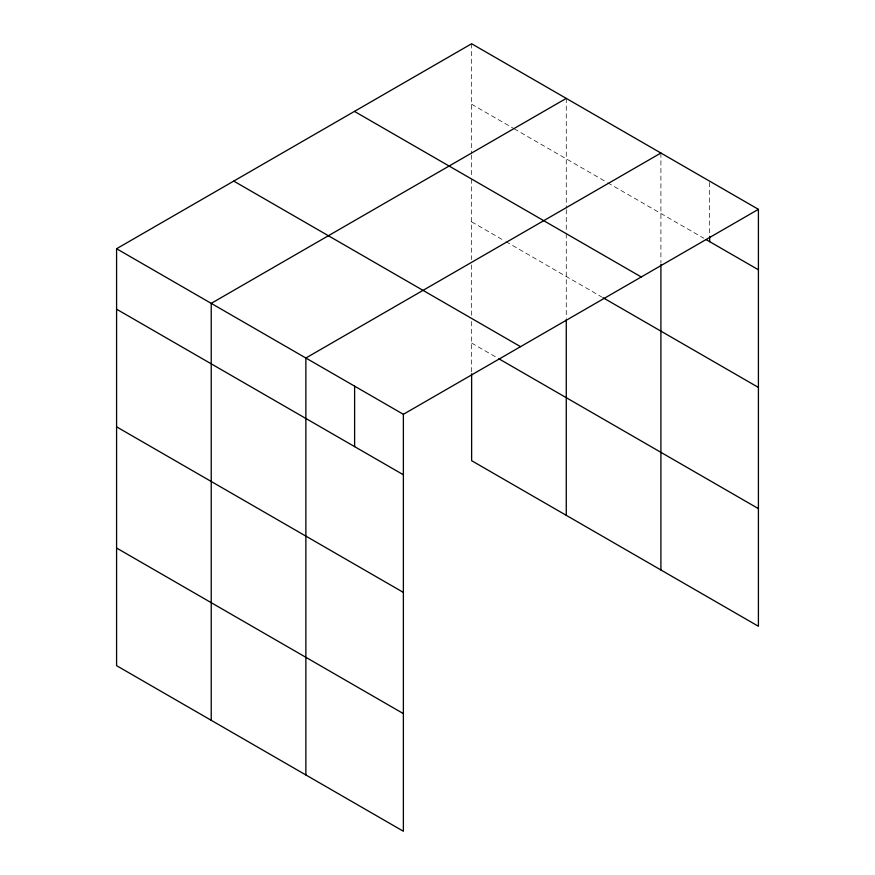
<?xml version="1.0" encoding="UTF-8"?>
<svg xmlns="http://www.w3.org/2000/svg" width="875" height="875" viewBox="0 0 875 875"><rect width="100%" height="100%" fill="white"/><g stroke="black" fill="none" stroke-linecap="round" stroke-linejoin="round"><path stroke-width="0.66" stroke-dasharray="4.38 3.28" d="M471.625 104.213L513.034 128.111M514.216 128.8L606.495 182.077M607.677 182.755L703.861 238.284M471.625 221.845L504.755 240.975M505.936 241.653L601.759 296.975M471.625 343.055L497.656 358.072M709.669 182.525L709.669 234.927M660.909 153.027L660.909 262.948M566.267 98.394L566.267 208.316M566.267 209.65L566.267 232.378M566.267 233.713L566.267 318.237M471.625 43.75L471.625 153.672M471.625 155.006L471.625 177.734M471.625 179.069L471.625 259.558M471.625 264.939L471.625 316.116M471.625 321.508L471.625 372.455"/><path stroke-width="1.31" d="M758.417 209.333L403.375 414.312L403.375 831.25L116.583 665.667L116.583 248.73L471.625 43.75L758.417 209.333L758.417 626.27L471.625 460.688L471.625 373.8M566.267 98.394L211.225 303.373L211.225 720.311M660.909 153.027L305.867 358.017L305.867 774.955M706.18 239.63L758.417 269.784M354.462 111.398L641.255 276.97M602.941 297.664L758.417 387.428M233.745 181.092L520.538 346.664M498.837 358.761L758.417 508.627M116.583 248.73L403.375 414.312M116.583 309.192L403.375 474.775M116.583 426.836L403.375 592.408M116.583 548.034L403.375 713.617M709.669 236.261L709.669 241.642M660.909 264.294L660.909 569.964M566.267 319.583L566.267 515.331M354.616 386.159L354.616 446.622"/></g></svg>
